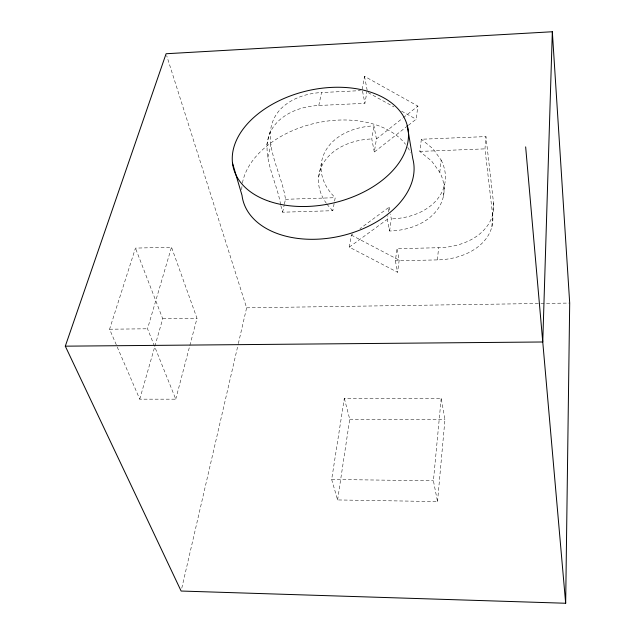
<?xml version="1.0" encoding="UTF-8"?>
<svg xmlns="http://www.w3.org/2000/svg" width="635" height="635" viewBox="0 0 635 635"><rect width="100%" height="100%" fill="white"/><g stroke="black" fill="none" stroke-linecap="round" stroke-linejoin="round"><path stroke-width="0.48" stroke-dasharray="3.17 2.38" d="M491.879 226.782L493.53 202.93L485.934 136.589L421.37 139.24L419.806 151.424L431.625 161.036L439.777 172.299A63.151 45.633 8.5 0 1 389.596 231.013L387.334 219.329L387.874 215.598M493.53 202.93A61.73 44.117 6.1 0 1 438.65 247.713L397.002 248.706L395.367 260.826L437.356 259.905A62.278 44.093 6.2 0 0 492.665 215.233L484.965 148.868L485.934 136.589M437.523 501.579L444.96 419.537L441.19 398.288L344.321 398.296L331.668 479.457L337.598 499.943L437.523 501.579L433.411 480.79L441.19 398.288M443.381 196.366L444.69 184.142M437.356 259.905L438.65 247.713M439.777 172.299L441.134 160.076L433.062 148.828L421.37 139.24M352.885 233.918L351.306 235.077L349.274 247.134L397.581 272.28L399.193 260.175L397.002 248.706M408.4 125.301L416.147 119.229L417.901 106.109L364.514 76.327L362.18 89.313M389.596 231.013L391.319 218.884L390.398 214.011M388.422 211.86L389.096 207.193L359.966 228.687M337.598 499.943L349.734 419.219L344.321 398.296M407.622 125.905L374.317 152.027L376.436 138.962L373.944 125.881A62.547 45.649 8.5 0 0 325.199 151.463A62.547 45.649 8.5 0 0 335.216 197.691L334.534 201.406M374.317 152.027L371.777 138.938L373.944 125.881M280.583 204.645C276.59 178.332 254.429 146.058 277.13 122.341A64.175 47.173 11.2 0 1 318.794 105.489L364.887 103.314L367.014 91.234M280.837 205.589L282.615 212.209L332.811 210.693L334.359 202.335M318.714 176.625L321.31 163.639M318.794 105.489L321.524 92.551L360.378 90.638M282.615 212.209L284.242 204.835M284.448 203.906L285.472 199.303C281.853 170.728 256.532 135.525 280.233 109.458A63.548 47.165 11.2 0 1 321.524 92.551M181.785 588.137L238.125 344.551M238.347 343.591L246.618 307.824L166.68 55.634M267.875 157.369L270.986 144.478M266.676 144.955L269.827 132.072M175.752 399.177L197.001 318.318L171.498 247.205L135.453 248.11L109.577 329.224L139.748 399.169L175.752 399.177L154.853 347.067M139.748 399.169L154.615 347.147M154.884 346.202L162.727 318.77L135.453 248.11M154.48 346.154L147.518 328.779L171.498 247.205M376.436 138.962L402.542 118.277M403.312 117.665L417.901 106.109M349.274 247.134L387.334 219.329M419.806 151.424L484.965 148.868M285.472 199.303L335.216 197.691M246.618 307.824L539.964 303.49M540.957 303.474L569.698 303.054M162.727 318.77L197.001 318.318M109.577 329.224L147.518 328.779M349.734 419.219L444.96 419.537M331.668 479.457L433.411 480.79M351.306 235.077L399.193 260.175M368.173 92.639L393.875 106.878M401.582 111.157L416.147 119.229M362.537 91.186L364.887 103.314M395.367 260.826L397.581 272.28M364.514 76.327L367.173 90.305M389.096 207.193L389.652 210.114M241.737 189.682A87.439 57.817 -13 0 1 242.284 183.896M242.451 182.936A87.439 57.817 -13 0 1 314.206 123.476A87.439 57.817 -13 0 1 405.535 144.288M407.749 147.407A87.439 57.817 -13 0 1 410.535 152.464M332.811 210.693A63.151 45.633 8.5 0 1 326.922 204.081M326.35 203.303A63.151 45.633 8.5 0 1 371.777 138.938M441.134 160.076A62.587 45.649 8.5 0 1 391.319 218.884"/><path stroke-width="0.95" d="M565.666 603.25L569.698 303.054L552.331 31.75L166.084 53.745L65.302 346.17L181.118 591.034L565.666 603.25L525.653 146.875M552.331 31.75L542.758 341.987L65.302 346.17M232.489 163.06L242.014 195.366A87.439 57.817 -13 0 0 338.868 236.434A87.439 57.817 -13 0 0 412.79 158.702L407.218 125.412M269.407 201.382A89.479 57.579 -13.1 0 0 408.114 140.652A89.479 57.579 -13.1 0 0 283.575 98.671A89.479 57.579 -13.1 0 0 269.407 201.382"/></g></svg>
